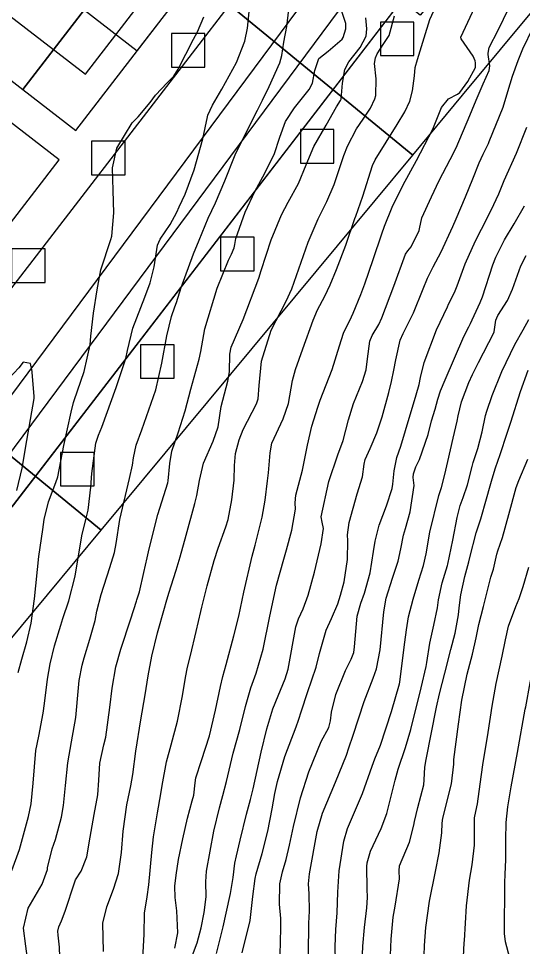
# Model space of a CAD drawing. Header units: feet. Extents: x 1313198 to 1317500, y 385000 to 389511.
# Drawn here: x 1316497 to 1316647.7, y 385662.6 to 385939.7 of the extents above; entities that cross this region are included whole.
import ezdxf

# ---------------------------------------------------------------- set-up
doc = ezdxf.new("R2010")
doc.units = ezdxf.units.FT
for name, color, linetype in [('A-BLDG-OTLN', 3, 'CONTINUOUS'), ('C-LOD', 30, 'CONTINUOUS'), ('C-MISC', 7, 'CONTINUOUS'), ('C-PROP', 6, 'CONTINUOUS'), ('C-PVMT', 8, 'CONTINUOUS'), ('C-SWM', 92, 'CONTINUOUS'), ('C-TOPO-MAJR', 32, 'CONTINUOUS'), ('C-UTIL', 4, 'CONTINUOUS'), ('L-PLNT-TREE', 90, 'CONTINUOUS'), ('V-PROP-LINE', 7, 'CONTINUOUS')]:
    doc.layers.add(name, color=color, linetype=linetype)

msp = doc.modelspace()

# ---------------------------------------------------------------- linework, layer by layer
at = {"layer": 'A-BLDG-OTLN'}
msp.add_lwpolyline([(1316516.57, 385942.32), (1316532.41, 385930.12), (1316556.82, 385961.81), (1316540.98, 385974.01), (1316516.57, 385942.32)], close=True, dxfattribs=at)
at = {"layer": 'C-LOD'}
msp.add_lwpolyline([(1316202.58, 385830.78), (1316272.7, 385777.1), (1316277.93, 385779.78), (1316367.38, 385720.98), (1316426.37, 385672.52), (1316521.65, 385787.08), (1316592.19, 385871.9), (1316614.69, 385898.95), (1316629.56, 385916.83), (1316707.5, 386010.53), (1316794.46, 386115.1), (1316560, 386310.1), (1316539.26, 386268.12), (1316516.3, 386227.32), (1316491.17, 386187.81), (1316465.86, 386152.24), (1316438.8, 386117.99), (1316401.74, 386073.43), (1316308.7, 385961.57), (1316225.57, 385861.61), (1316213.66, 385846.5), (1316202.58, 385830.78)], close=True, dxfattribs=at)
at = {"layer": 'C-MISC'}
for points in [[(1316629.56, 385916.83), (1316707.5, 386010.53), (1316491.17, 386187.81), (1316465.86, 386152.24), (1316438.8, 386117.99), (1316401.74, 386073.43), (1316614.69, 385898.95), (1316629.56, 385916.83)], [(1316401.74, 386073.43), (1316308.7, 385961.57), (1316521.65, 385787.08), (1316592.19, 385871.9), (1316614.69, 385898.95), (1316401.74, 386073.43)], [(1316308.7, 385961.57), (1316225.57, 385861.61), (1316213.66, 385846.5), (1316202.58, 385830.78), (1316272.7, 385777.1), (1316277.93, 385779.78), (1316367.38, 385720.98), (1316426.37, 385672.52), (1316521.65, 385787.08), (1316308.7, 385961.57)]]:
    msp.add_lwpolyline(points, close=True, dxfattribs=at)
at = {"layer": 'C-PROP'}
for points in [[(1316450.38, 385974.39), (1316516.92, 385923.12), (1316550.49, 385966.68), (1316483.95, 386017.95), (1316450.38, 385974.39)], [(1316482.41, 385930.77), (1316498.26, 385918.56), (1316553.19, 385989.85), (1316552.93, 385990.05), (1316537.35, 386002.06), (1316482.41, 385930.77)], [(1316498.26, 385918.56), (1316514.1, 385906.35), (1316569.03, 385977.65), (1316553.53, 385989.58), (1316553.19, 385989.85), (1316498.26, 385918.56)], [(1316438.35, 385838.48), (1316446.47, 385832.22), (1316454.19, 385826.27), (1316509.12, 385897.56), (1316493.28, 385909.77), (1316438.35, 385838.48)]]:
    msp.add_lwpolyline(points, close=True, dxfattribs=at)
at = {"layer": 'C-PVMT'}
msp.add_lwpolyline([(1316439.25, 385787.28), (1316469.75, 385763.78), (1316495.41, 385794.63), (1316635.73, 385976.75), (1316604.05, 386001.16), (1316439.25, 385787.28)], close=True, dxfattribs=at)
at = {"layer": 'C-SWM'}
msp.add_lwpolyline([(1316443.96, 386124.52), (1316585.96, 386015.1), (1316582.35, 386017.89), (1316637.29, 386089.17), (1316684.81, 386052.55), (1316629.89, 385981.26), (1316626.26, 385984.06), (1316642.53, 385971.52), (1316616.93, 385940.74), (1316611.32, 385945.06), (1316495.41, 385794.63), (1316469.75, 385763.78), (1316439.25, 385787.28), (1316456.7, 385773.83), (1316397.14, 385696.53), (1316397.14, 385696.53), (1316426.37, 385672.52), (1316521.65, 385787.08), (1316592.19, 385871.9), (1316614.69, 385898.95), (1316629.56, 385916.83), (1316707.5, 386010.53), (1316794.46, 386115.1)], dxfattribs=at)
at = {"layer": 'C-TOPO-MAJR'}
for points in [[(1316543.62, 385662.32), (1316544.51, 385666.9), (1316544.19, 385673.52), (1316543.73, 385677.47), (1316543.67, 385680.87), (1316543.99, 385684.14), (1316544.76, 385688.83), (1316545.98, 385694.92), (1316547.4, 385701.13), (1316548.8, 385706.26), (1316549.25, 385708.02), (1316549.71, 385711.7), (1316549.89, 385713.16), (1316551.54, 385718.32), (1316553.97, 385725.69), (1316555.8, 385733.39), (1316557.27, 385740.39), (1316558, 385743.39), (1316558.98, 385746.96), (1316561.28, 385755.52), (1316562.69, 385761.41), (1316564.26, 385768.56), (1316566.75, 385779.29), (1316567.61, 385782.54), (1316569.72, 385790.96), (1316570.59, 385796), (1316571.34, 385801.76), (1316571.64, 385804.21), (1316572.06, 385810.1), (1316572.63, 385813.05), (1316575.94, 385820.26), (1316577.55, 385824.89), (1316578.79, 385831.76), (1316579.63, 385834.99), (1316581.8, 385841.18), (1316584.9, 385849.67), (1316586.26, 385852.75), (1316588.37, 385856.88), (1316590.02, 385860.3), (1316591.93, 385864.87), (1316594.65, 385872.04), (1316597.42, 385880.01), (1316597.69, 385880.79), (1316599.72, 385886.75), (1316602.67, 385895.83), (1316603.48, 385897.58), (1316610.02, 385908.14), (1316612.31, 385911.91), (1316613.76, 385915.09), (1316614.63, 385918.15), (1316615.16, 385922.64), (1316615.38, 385925.12), (1316616.13, 385927.44), (1316618.08, 385933.91), (1316619.75, 385939.44), (1316623.75, 385948.17)], [(1316556.02, 385660.76), (1316558.1, 385668.68), (1316559, 385672.82), (1316560.22, 385678.64), (1316561.02, 385683.44), (1316561.56, 385687.74), (1316561.99, 385689.9), (1316563.17, 385694.58), (1316565.02, 385702.36), (1316566.25, 385706.7), (1316567.04, 385709.91), (1316569.38, 385720.84), (1316571.11, 385727.77), (1316572.89, 385733.72), (1316574.46, 385737.67), (1316576.62, 385742.72), (1316577.48, 385745.61), (1316579.75, 385758.21), (1316580.52, 385760.59), (1316581.97, 385763.63), (1316583.45, 385767.7), (1316585.3, 385774.51), (1316587.34, 385782.95), (1316587.98, 385787.56), (1316587.61, 385789.44), (1316587.33, 385791.01), (1316589.59, 385801.57), (1316592.32, 385809.56), (1316593.84, 385813.85), (1316595.48, 385819.95), (1316597, 385824.89), (1316599.71, 385831.42), (1316600.78, 385834.89), (1316601.19, 385838.14), (1316601.82, 385843.43), (1316602.5, 385845.11), (1316604.52, 385848.44), (1316605.44, 385850.4), (1316609.02, 385859.83), (1316612.49, 385869.38), (1316613.17, 385870.4), (1316614.17, 385871.55), (1316616.57, 385876.44), (1316616.64, 385876.93), (1316617.33, 385880.28), (1316620.26, 385886.55), (1316622.55, 385891.35), (1316625.79, 385897.67), (1316627.59, 385901.15), (1316631.68, 385910.8), (1316632.4, 385912.46), (1316633.59, 385915.36), (1316635.7, 385920.27), (1316637.5, 385924.23), (1316637.66, 385925.62), (1316637.14, 385928.99), (1316637.14, 385929.42), (1316637.51, 385931.04), (1316640.15, 385936.22), (1316644.99, 385946.14)], [(1316499.7, 385658.48), (1316499.17, 385662.94), (1316498.41, 385668.28), (1316499.83, 385674.27), (1316504.03, 385681.39), (1316505.57, 385685.77), (1316505.65, 385686.28), (1316507.03, 385691.99), (1316507.96, 385694.72), (1316509.77, 385701.39), (1316510.39, 385704.93), (1316510.98, 385710.86), (1316511.68, 385717.59), (1316512.82, 385723.94), (1316514.02, 385731.17), (1316514.84, 385739.97), (1316515.07, 385742.18), (1316515.92, 385746.82), (1316516.51, 385748.97), (1316518.27, 385754.55), (1316519.8, 385760.09), (1316520.35, 385762.84), (1316521.61, 385767.87), (1316524.25, 385775.93), (1316525.62, 385780.39), (1316526.12, 385783.04), (1316527.22, 385790.22), (1316530.1, 385802.47), (1316531.01, 385806.49), (1316531.32, 385808.6), (1316532.1, 385812.43), (1316533.74, 385817.03), (1316537.95, 385828.9), (1316539.76, 385836.89), (1316541.23, 385845.05), (1316542.63, 385850.82), (1316543.66, 385853.67), (1316544.13, 385855), (1316545.49, 385859.42), (1316549.19, 385869.47), (1316550.88, 385873.59), (1316553.62, 385880.1), (1316555.78, 385884.76), (1316558.53, 385891.26), (1316561.64, 385899.06), (1316565.33, 385906.5), (1316568.3, 385912.41), (1316569.76, 385915.39), (1316571.83, 385919.41), (1316574.96, 385926.48), (1316575.58, 385928.67), (1316576.2, 385932.61), (1316577.04, 385937.37), (1316577.7, 385942.41)], [(1316509.52, 385654.01), (1316509.18, 385662.63), (1316508.78, 385666.19), (1316508.68, 385667.4), (1316509, 385668.73), (1316509.83, 385670.49), (1316510.89, 385673.41), (1316513.75, 385682.14), (1316514, 385682.69), (1316515.62, 385685.27), (1316517.33, 385689.59), (1316518.32, 385695.5), (1316519.52, 385702.17), (1316520.68, 385708.05), (1316520.89, 385712.5), (1316521.2, 385717.54), (1316522.41, 385722.97), (1316522.98, 385725.26), (1316524.23, 385734.17), (1316524.87, 385739.87), (1316526.03, 385746.28), (1316527.48, 385751.51), (1316530.49, 385760.56), (1316532.17, 385765.9), (1316532.3, 385766.31), (1316533.06, 385768.69), (1316534.34, 385774.4), (1316535.32, 385778.78), (1316535.97, 385781.51), (1316538.54, 385791.7), (1316541.49, 385801.22), (1316541.63, 385801.77), (1316542.18, 385806.94), (1316542.73, 385810.62), (1316544.65, 385816.13), (1316546.69, 385822.64), (1316548.39, 385829.13), (1316550.93, 385838.08), (1316551.36, 385840.34), (1316552.58, 385847.17), (1316556.26, 385859.26), (1316559.61, 385867.65), (1316560.52, 385869.45), (1316561.32, 385871.27), (1316561.51, 385872.28), (1316561.81, 385874.08), (1316564.63, 385881.92), (1316567.48, 385888.08), (1316569.91, 385892.45), (1316573.26, 385899.11), (1316574.96, 385904.34), (1316576.64, 385908.94), (1316579.31, 385913.09), (1316583.72, 385918.53), (1316584.69, 385920.43), (1316585.38, 385924.18), (1316586.63, 385927.75), (1316589.37, 385930.02), (1316593.57, 385933.57), (1316593.9, 385934.08), (1316594.69, 385936.64), (1316594.69, 385938.24), (1316593.32, 385942.43)], [(1316547.68, 385657.02), (1316550.31, 385663.91), (1316551.53, 385668.43), (1316552.42, 385672.95), (1316553.03, 385677.68), (1316552.92, 385682.14), (1316553.04, 385685.31), (1316554.13, 385691.26), (1316555.32, 385697.26), (1316556.93, 385704.25), (1316557.99, 385707.92), (1316559.08, 385712.11), (1316561.07, 385720.49), (1316563.03, 385727.56), (1316564.73, 385734.42), (1316566.3, 385739.99), (1316567.95, 385744.43), (1316570.04, 385751.56), (1316571.95, 385761.43), (1316573.99, 385770.65), (1316576.15, 385778.37), (1316576.93, 385781.16), (1316578.56, 385787.02), (1316579.63, 385793.35), (1316579.55, 385795.25), (1316579.71, 385797.51), (1316581.75, 385804.93), (1316583.22, 385812.37), (1316584.55, 385818.05), (1316586.29, 385823.74), (1316587.02, 385825.86), (1316590.65, 385834.95), (1316592.84, 385842.03), (1316593.94, 385845.8), (1316596.36, 385850.74), (1316596.9, 385851.76), (1316599.17, 385857.41), (1316600.35, 385860.58), (1316602.85, 385867.82), (1316605.39, 385875.45), (1316606.21, 385877.76), (1316608.53, 385883.45), (1316611.78, 385890.13), (1316615.78, 385897.36), (1316620.64, 385906.72), (1316623.3, 385913.17), (1316625.34, 385915.77), (1316628.04, 385917.12), (1316628.71, 385917.64), (1316631.1, 385920.96), (1316633.43, 385925.1), (1316633.43, 385926.51), (1316633.27, 385927.09), (1316632.71, 385928.5), (1316629.11, 385933.61), (1316629, 385934.11), (1316633.91, 385944.62)], [(1316494.96, 385685.49), (1316497.26, 385691.77), (1316499.93, 385701.6), (1316500.75, 385705.41), (1316501.33, 385711.54), (1316502.17, 385721.35), (1316502.97, 385725.63), (1316504.33, 385732.43), (1316504.71, 385735.38), (1316505.57, 385742.58), (1316506.36, 385747.14), (1316507.68, 385752.5), (1316509.57, 385758.74), (1316510.22, 385760.69), (1316511.93, 385765.97), (1316513.87, 385773.33), (1316515.89, 385785.35), (1316517.04, 385790.2), (1316517.76, 385793.03), (1316518.52, 385799.92), (1316518.8, 385803.99), (1316520.07, 385813.04), (1316520.81, 385815.37), (1316521.81, 385817.81), (1316526.09, 385829.67), (1316528.95, 385838.32), (1316529.47, 385840.63), (1316531.08, 385847.3), (1316534.65, 385856.62), (1316536.29, 385860.87), (1316537.41, 385865.61), (1316538.47, 385872.04), (1316539.29, 385873.88), (1316542.27, 385878.3), (1316544.19, 385881.98), (1316544.96, 385883.56), (1316546.69, 385887.27), (1316549.35, 385894.58), (1316551.97, 385903.78), (1316553.38, 385910.4), (1316553.52, 385910.89), (1316554.9, 385913.88), (1316557.62, 385918.67), (1316562.08, 385926.58), (1316564.49, 385932.99), (1316565.34, 385936.86), (1316565.84, 385941.66)], [(1316496.86, 385744.58), (1316497.99, 385748.61), (1316499.46, 385753.71), (1316500.76, 385759.29), (1316501.72, 385766.61), (1316503.06, 385779.16), (1316504.17, 385787.26), (1316504.61, 385790.19), (1316505.86, 385795.48), (1316508.05, 385801.23), (1316508.66, 385803.01), (1316510.53, 385812.34), (1316512.64, 385822.22), (1316513.41, 385825.19), (1316513.57, 385825.7), (1316516.51, 385834.39), (1316518.33, 385842.33), (1316518.58, 385844.92), (1316519.36, 385851.77), (1316520.43, 385858.81), (1316521.52, 385864.77), (1316524.53, 385873.79), (1316524.8, 385874.82), (1316525.38, 385881.72), (1316525.21, 385888.41), (1316525.04, 385895.17), (1316526.33, 385901.07), (1316530.9, 385908.59), (1316532.67, 385910.38), (1316536.3, 385914.63), (1316537.89, 385916.82), (1316541.3, 385920.55), (1316543.36, 385922.5), (1316544.64, 385924.63), (1316549.21, 385933.58), (1316550.43, 385935.71), (1316552.33, 385940.2)], [(1316522.34, 385661.37), (1316522.17, 385669.75), (1316523.28, 385674.66), (1316525.36, 385679.93), (1316526.83, 385684.57), (1316527.71, 385690.89), (1316528.16, 385697.21), (1316529.32, 385705.09), (1316530.51, 385710.8), (1316531.07, 385714.17), (1316532, 385721.11), (1316533.5, 385730.45), (1316534.81, 385737.91), (1316535.71, 385743.64), (1316536.78, 385749.47), (1316538.49, 385756.39), (1316540.51, 385763.81), (1316541.02, 385765.58), (1316541.87, 385768.29), (1316543.98, 385775.13), (1316545.17, 385779.1), (1316547.03, 385785.61), (1316549.63, 385795.04), (1316550.24, 385797.37), (1316550.95, 385801.88), (1316552.17, 385807.06), (1316555.12, 385813.61), (1316556.52, 385817.85), (1316557.51, 385823.91), (1316559.42, 385831.56), (1316559.9, 385834.26), (1316560.04, 385839.53), (1316560.45, 385841.66), (1316564, 385849.95), (1316568.71, 385862.21), (1316569.43, 385864.5), (1316572.37, 385873.67), (1316575.44, 385881.13), (1316577.5, 385884.94), (1316580.54, 385890.44), (1316582.87, 385896.07), (1316585.12, 385901.53), (1316588.77, 385907.88), (1316591.86, 385913.33), (1316593.12, 385915.28), (1316593.27, 385915.62), (1316593.7, 385920.46), (1316594.39, 385924.51), (1316595.61, 385926.82), (1316598.97, 385931.11), (1316600.78, 385934.44), (1316601, 385936.61), (1316600.67, 385939.89)], [(1316534.07, 385659.39), (1316534.49, 385666.43), (1316534.55, 385672.8), (1316535.35, 385677.69), (1316535.83, 385681.22), (1316536.72, 385690.89), (1316537.29, 385695.53), (1316538.46, 385702.71), (1316539.49, 385708.41), (1316539.8, 385710.83), (1316541.12, 385717.95), (1316542.58, 385722.96), (1316544.41, 385730.04), (1316545.92, 385737.58), (1316546.78, 385743.09), (1316547.39, 385746.15), (1316548.3, 385749.68), (1316549.98, 385756.77), (1316551.34, 385762.81), (1316551.64, 385764.04), (1316553.29, 385770.46), (1316555.34, 385778.01), (1316556.54, 385781.73), (1316558.85, 385788.06), (1316559.53, 385790.22), (1316560.67, 385796.09), (1316561.34, 385801.99), (1316561.44, 385806.39), (1316561.73, 385809.94), (1316562.81, 385813.96), (1316564.02, 385817.05), (1316568.02, 385824.73), (1316568.54, 385826.26), (1316568.81, 385830.19), (1316569.51, 385837.49), (1316572.41, 385846.69), (1316576.86, 385855.37), (1316578.58, 385859.02), (1316583.48, 385872.98), (1316586.42, 385879.93), (1316589.04, 385885.07), (1316591.16, 385890.2), (1316594.09, 385898.81), (1316595.21, 385901.6), (1316597.9, 385906.84), (1316599.84, 385909.71), (1316602.05, 385912.94), (1316603.38, 385915.76), (1316603.65, 385916.79), (1316603.71, 385921.68), (1316603.22, 385926.29), (1316603.54, 385927.99), (1316604.08, 385929.22), (1316606.01, 385932.23), (1316607.6, 385934.69), (1316609.21, 385940.56)], [(1316563.71, 385660.91), (1316566.08, 385670.59), (1316566.91, 385677.79), (1316567.64, 385683.1), (1316567.96, 385684.54), (1316569.67, 385690.56), (1316571.41, 385697.24), (1316572.72, 385703.87), (1316573.53, 385708.51), (1316574.31, 385712.05), (1316576.52, 385719.56), (1316579.81, 385728.4), (1316580.55, 385730.35), (1316581.41, 385733.19), (1316583.25, 385738.63), (1316585.82, 385746.14), (1316586.86, 385750.28), (1316588.86, 385757.21), (1316590.39, 385760.69), (1316592.29, 385765.11), (1316593.14, 385767.62), (1316594.14, 385771.63), (1316595.17, 385778.32), (1316595.27, 385783.92), (1316595.21, 385785.68), (1316595.67, 385789.38), (1316598.09, 385797.89), (1316599.62, 385802.99), (1316600.15, 385806.79), (1316600.46, 385808.13), (1316601.97, 385811.45), (1316603.98, 385816.14), (1316605.52, 385820.85), (1316607.51, 385828.12), (1316608.32, 385831.37), (1316609.06, 385834.79), (1316609.58, 385837.83), (1316610.93, 385843.73), (1316611.81, 385845.73), (1316614.87, 385851.93), (1316617.81, 385859.07), (1316619.05, 385862.23), (1316620.54, 385865.2), (1316620.8, 385865.64), (1316623.17, 385870.1), (1316626.67, 385877.65), (1316627.63, 385879.98), (1316630.41, 385886.52), (1316632.6, 385891.92), (1316634.46, 385896.67), (1316635.73, 385899.21), (1316637.24, 385902.44), (1316637.47, 385903.02), (1316641.68, 385913.3), (1316643.08, 385917.92), (1316644.45, 385922.47), (1316646.16, 385927.18), (1316647.54, 385930.65), (1316650.58, 385937.05)], [(1316575.12, 385660.3), (1316575.3, 385668.33), (1316575.26, 385671.17), (1316574.87, 385675.46), (1316574.96, 385681.52), (1316575.78, 385685.07), (1316576.91, 385688.82), (1316577.88, 385693.04), (1316579.05, 385698.62), (1316581.14, 385707.22), (1316583.6, 385714.97), (1316587.34, 385724.03), (1316589.61, 385728.22), (1316590.12, 385730.21), (1316590.36, 385732.8), (1316591.7, 385737.98), (1316594.62, 385745.19), (1316596.26, 385748.55), (1316597.07, 385750.58), (1316597.29, 385752.21), (1316598.08, 385761.38), (1316599.18, 385765.32), (1316600.28, 385768.28), (1316601.98, 385774.34), (1316602.99, 385780.72), (1316603.42, 385783.82), (1316604.62, 385788.5), (1316606.82, 385794.29), (1316608.51, 385799.49), (1316608.73, 385800.74), (1316609.07, 385804.78), (1316609.93, 385808.77), (1316611.06, 385812.1), (1316612.53, 385816.75), (1316615.72, 385827.48), (1316616.56, 385830.51), (1316616.99, 385832.65), (1316618.05, 385837.07), (1316621.75, 385846.82), (1316625.02, 385853.73), (1316625.39, 385854.45), (1316627.15, 385857.93), (1316627.97, 385859.97), (1316630.35, 385866.48), (1316633.42, 385873.37), (1316635.15, 385876.87), (1316638.06, 385882.49), (1316640.37, 385887.44), (1316641.99, 385891.37), (1316645.65, 385899.56), (1316648.7, 385907.28)], [(1316583.51, 385660.56), (1316583.67, 385669.79), (1316583.86, 385673.37), (1316583.7, 385678.53), (1316583.49, 385681.54), (1316583.81, 385684.49), (1316586.17, 385697.17), (1316587.74, 385702.66), (1316591.59, 385711.86), (1316594.86, 385719.96), (1316595.6, 385722.08), (1316596.87, 385725.93), (1316600.18, 385735.95), (1316602.82, 385742.85), (1316603.82, 385745.72), (1316604.94, 385751.39), (1316606.05, 385762.69), (1316606.76, 385766.75), (1316608.65, 385772.77), (1316610.34, 385777.78), (1316611.13, 385781.45), (1316611.9, 385785.54), (1316612.49, 385787.57), (1316613.91, 385792.56), (1316615.09, 385800.36), (1316614.84, 385802.73), (1316614.85, 385803.9), (1316615.55, 385805.96), (1316616.69, 385808.11), (1316619.24, 385815.55), (1316620.31, 385819.65), (1316621.36, 385823.2), (1316622.2, 385826.16), (1316623, 385828.67), (1316624.35, 385831.94), (1316629.96, 385844.79), (1316631.46, 385847.74), (1316631.95, 385848.74), (1316632.38, 385849.82), (1316634.79, 385855.03), (1316635.52, 385856.68), (1316638.62, 385866.22), (1316639.46, 385868.5), (1316642.08, 385873.69), (1316644.94, 385878.44), (1316648.06, 385883.81)], [(1316591.69, 385654.42), (1316591.51, 385662.79), (1316591.73, 385667.91), (1316592.07, 385672.88), (1316592.31, 385679.01), (1316592.72, 385685.38), (1316594.05, 385694.31), (1316595.19, 385698.05), (1316599.63, 385708.52), (1316602.51, 385716.66), (1316603.34, 385718.85), (1316604.99, 385722.88), (1316608.35, 385732.95), (1316610.69, 385741.25), (1316610.79, 385741.75), (1316611.59, 385748.2), (1316612.33, 385753.61), (1316612.8, 385757.34), (1316613.43, 385761.18), (1316614.75, 385766.45), (1316616.45, 385772.09), (1316617.87, 385776.56), (1316618.64, 385780.02), (1316619.78, 385786.46), (1316622.48, 385797.35), (1316623.21, 385799.78), (1316624.24, 385803.71), (1316625.11, 385807.57), (1316626.76, 385814.5), (1316627.9, 385819.53), (1316628.22, 385821.13), (1316629.22, 385825.32), (1316631.42, 385831.13), (1316632.55, 385833.51), (1316634.29, 385837.06), (1316638.87, 385845.93), (1316638.98, 385846.28), (1316639.52, 385849.75), (1316640.08, 385851.06), (1316642.96, 385855.61), (1316644.46, 385858.97), (1316646.98, 385865.89), (1316648.57, 385868.97)], [(1316599.52, 385657.9), (1316599.73, 385662.95), (1316600.28, 385668.54), (1316601, 385674.41), (1316601.14, 385677.5), (1316601.03, 385680.01), (1316600.97, 385686.66), (1316601.08, 385687.82), (1316602.07, 385691.26), (1316605.21, 385698), (1316606.89, 385702.51), (1316609.4, 385712.42), (1316610.34, 385715.77), (1316612.51, 385722.18), (1316614.1, 385727.62), (1316617.21, 385740.01), (1316618.7, 385746.35), (1316618.89, 385747.55), (1316619.77, 385753.32), (1316621.01, 385758.69), (1316622.04, 385763.85), (1316622.38, 385766.27), (1316623.48, 385771.35), (1316625.05, 385776.47), (1316625.17, 385776.91), (1316626.68, 385784.07), (1316627.95, 385790.87), (1316628.87, 385794.4), (1316629.76, 385796.81), (1316631.03, 385800.58), (1316632.43, 385806.1), (1316632.75, 385807.21), (1316634.1, 385811.4), (1316635.39, 385816.44), (1316636.43, 385821.23), (1316636.8, 385822.61), (1316638.4, 385827.22), (1316641.24, 385834.43), (1316645.15, 385842.45), (1316647.65, 385846.87), (1316649.32, 385849.93)], [(1316496.42, 385798.91), (1316498, 385805.53), (1316499.46, 385813.83), (1316501.62, 385826.29), (1316501.65, 385826.9), (1316501.01, 385834.15), (1316501.01, 385834.44), (1316500.48, 385836.74), (1316498.33, 385837.19), (1316497, 385835.52), (1316494.02, 385832.35)], [(1316608.01, 385660.26), (1316608.18, 385665.01), (1316608.86, 385671.63), (1316609.41, 385674.89), (1316610.71, 385683.02), (1316610.57, 385685.43), (1316610.72, 385686.9), (1316613.71, 385693.96), (1316614.97, 385699.04), (1316615.16, 385700.09), (1316616.18, 385704.27), (1316617.93, 385711.09), (1316618.05, 385712.57), (1316618.26, 385716.39), (1316618.69, 385718.6), (1316621.79, 385734.26), (1316622.67, 385738.26), (1316624.21, 385744.42), (1316626.06, 385751.43), (1316627.31, 385756.34), (1316628.34, 385761.79), (1316628.55, 385763.85), (1316629.01, 385767.75), (1316630.23, 385773.2), (1316631.4, 385777.59), (1316631.71, 385778.91), (1316633.61, 385786.29), (1316634.95, 385790.4), (1316636.7, 385796.41), (1316637.82, 385800.33), (1316638.4, 385802.39), (1316639.33, 385805.65), (1316640.73, 385809.68), (1316642.9, 385815.98), (1316643.94, 385819.27), (1316646.87, 385828.47), (1316649.14, 385834.83)], [(1316617.93, 385657.21), (1316618.18, 385663.18), (1316618.57, 385668.46), (1316619.67, 385676.36), (1316621.46, 385685.17), (1316622.57, 385690.8), (1316623.37, 385696.77), (1316623.47, 385699.6), (1316623.66, 385701.11), (1316626.22, 385711.36), (1316626.89, 385717.28), (1316626.97, 385718.59), (1316628.28, 385729.15), (1316629.31, 385736.29), (1316630.92, 385744.11), (1316632.47, 385750.02), (1316633.56, 385754.97), (1316634.41, 385758.9), (1316635.83, 385764.24), (1316636.78, 385768.28), (1316637.96, 385773.07), (1316638.74, 385775.39), (1316639.78, 385779.91), (1316640.04, 385780.85), (1316641.46, 385784.83), (1316643.39, 385791.73), (1316645.54, 385799.83), (1316646.3, 385801.9), (1316649.07, 385808.21)], [(1316643.62, 385659.36), (1316642.4, 385664.21), (1316642.08, 385666.67), (1316642.13, 385681.81), (1316642.22, 385684.38), (1316642.44, 385688.72), (1316642.45, 385694.65), (1316642.52, 385699.86), (1316643.06, 385704.52), (1316644.09, 385710.47), (1316645.95, 385720.69), (1316648.28, 385733.61), (1316648.41, 385734.35), (1316649.7, 385741.47), (1316651.38, 385749.53), (1316653.02, 385755.18), (1316655.15, 385762.25), (1316656.41, 385766.74), (1316658.27, 385772.77), (1316661.31, 385782.46), (1316661.78, 385784.16), (1316663.87, 385790.88), (1316665.5, 385795.71), (1316665.54, 385796.07)], [(1316629.72, 385657.65), (1316630.06, 385663.93), (1316630.11, 385664.59), (1316630.68, 385674.98), (1316631.59, 385682.63), (1316632.39, 385687.19), (1316633.08, 385693.04), (1316633.14, 385701.18), (1316633.21, 385701.71), (1316634, 385705.39), (1316634.82, 385711.28), (1316635.64, 385716.99), (1316637.22, 385726.73), (1316638.41, 385734.56), (1316639.62, 385741.35), (1316641.37, 385749.45), (1316642.4, 385754.32), (1316643.25, 385758.41), (1316645.43, 385764.3), (1316646.47, 385766.67), (1316647.67, 385770.23), (1316649.32, 385776.06)]]:
    msp.add_lwpolyline(points, dxfattribs=at)
at = {"layer": 'C-UTIL'}
for points in [[(1316455.46, 385774.41), (1316616.93, 385991.58)], [(1316463.49, 385768.44), (1316624.95, 385985.62)]]:
    msp.add_lwpolyline(points, dxfattribs=at)
at = {"layer": 'L-PLNT-TREE'}
for points in [[(1316605, 385928.66), (1316615, 385928.66), (1316615, 385938.66), (1316605, 385938.66), (1316605, 385928.66)], [(1316542.61, 385925.2), (1316552.61, 385925.2), (1316552.61, 385935.2), (1316542.61, 385935.2), (1316542.61, 385925.2)], [(1316581.13, 385896.56), (1316591.13, 385896.56), (1316591.13, 385906.56), (1316581.13, 385906.56), (1316581.13, 385896.56)], [(1316518.75, 385893.1), (1316528.75, 385893.1), (1316528.75, 385903.1), (1316518.75, 385903.1), (1316518.75, 385893.1)], [(1316557.27, 385864.46), (1316567.27, 385864.46), (1316567.27, 385874.46), (1316557.27, 385874.46), (1316557.27, 385864.46)], [(1316494.88, 385860.99), (1316504.88, 385860.99), (1316504.88, 385870.99), (1316494.88, 385870.99), (1316494.88, 385860.99)], [(1316533.4, 385832.36), (1316543.4, 385832.36), (1316543.4, 385842.36), (1316533.4, 385842.36), (1316533.4, 385832.36)], [(1316509.53, 385800.26), (1316519.53, 385800.26), (1316519.53, 385810.26), (1316509.53, 385810.26), (1316509.53, 385800.26)]]:
    msp.add_lwpolyline(points, close=True, dxfattribs=at)
at = {"layer": 'V-PROP-LINE'}
msp.add_lwpolyline([(1316202.58, 385830.78), (1316272.7, 385777.1), (1316277.93, 385779.78), (1316367.38, 385720.98), (1316426.37, 385672.52), (1316521.65, 385787.08), (1316592.19, 385871.9), (1316614.69, 385898.95), (1316629.56, 385916.83), (1316707.5, 386010.53), (1316794.46, 386115.1), (1316560, 386310.1), (1316539.26, 386268.12), (1316516.3, 386227.32), (1316491.17, 386187.81), (1316465.86, 386152.24), (1316438.8, 386117.99), (1316401.74, 386073.43), (1316308.7, 385961.57), (1316225.57, 385861.61), (1316213.66, 385846.5), (1316202.58, 385830.78)], close=True, dxfattribs=at)

doc.saveas('drawing.dxf')
